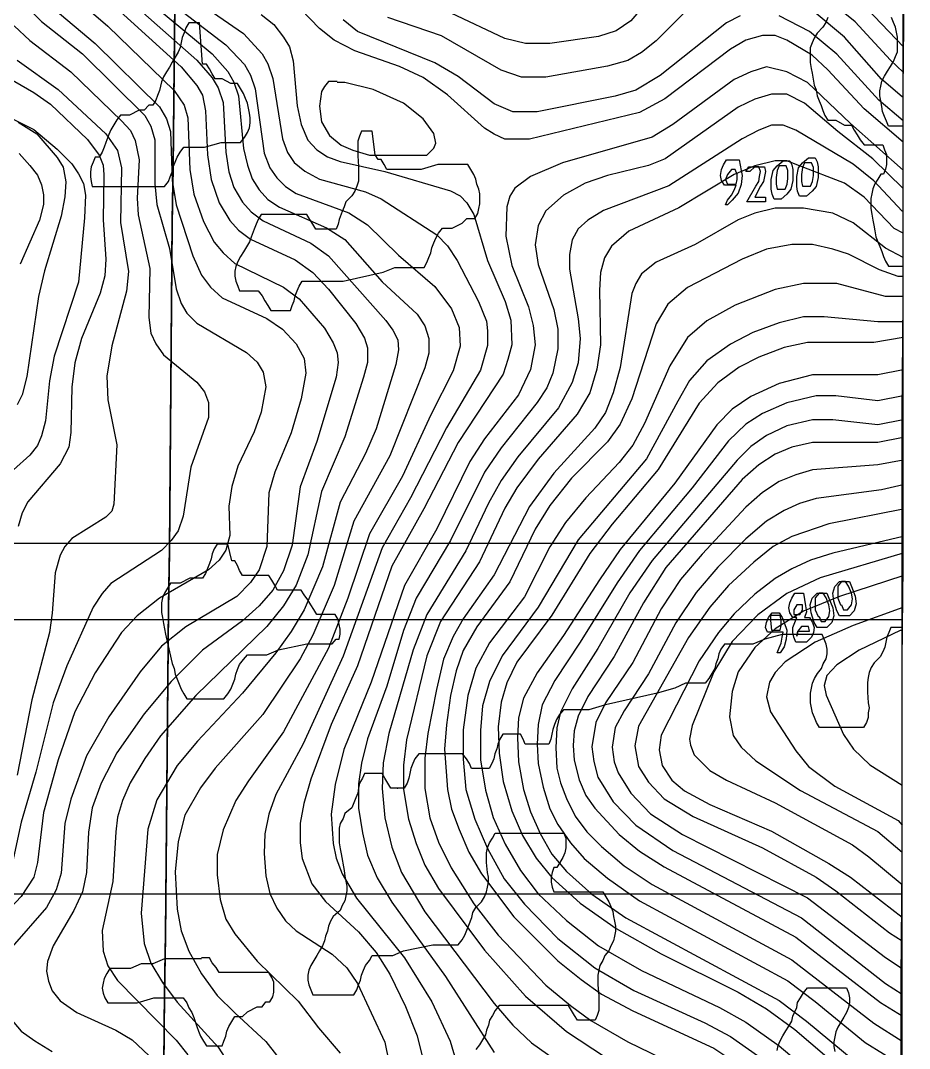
# Model space of a CAD drawing. Extents: x -0.82 to 6.83, y -0.63 to 7.9.
# Drawn here: x 2.406 to 2.886, y 4.089 to 4.644 of the extents above; entities that cross this region are included whole.
import ezdxf

# ---------------------------------------------------------------- set-up
doc = ezdxf.new("R2010")
doc.units = 0
for name, color, linetype in [('Elevations', 7, 'CONTINUOUS'), ('Grid', 7, 'CONTINUOUS'), ('split_lines', 7, 'CONTINUOUS'), ('split_lines_copy', 7, 'CONTINUOUS'), ('topo', 7, 'CONTINUOUS'), ('topo_grid', 7, 'CONTINUOUS'), ('white', 7, 'CONTINUOUS')]:
    doc.layers.add(name, color=color, linetype=linetype)

msp = doc.modelspace()

# ---------------------------------------------------------------- linework, layer by layer
at = {"layer": 'Elevations', "color": 1}
for points in [[(2.795352, 4.563027), (2.795881, 4.560381), (2.795352, 4.555618), (2.793765, 4.550856), (2.7906, 4.547152), (2.787954, 4.544506), (2.786896, 4.544506), (2.787954, 4.547152), (2.790071, 4.549798), (2.791658, 4.552443), (2.792717, 4.555089), (2.791129, 4.555089), (2.789542, 4.555089), (2.787954, 4.555089), (2.786367, 4.555089), (2.784779, 4.557735), (2.78425, 4.560381), (2.784779, 4.563556), (2.785838, 4.566202), (2.787425, 4.568848), (2.790071, 4.568848), (2.792188, 4.568848), (2.794304, 4.568848)], [(2.808006, 4.565143), (2.808535, 4.562498), (2.808006, 4.559852), (2.807477, 4.557206), (2.805889, 4.55456), (2.802725, 4.548739), (2.808525, 4.548739), (2.808525, 4.546093), (2.798507, 4.546093), (2.798507, 4.546093), (2.803251, 4.55456), (2.804839, 4.557206), (2.805368, 4.559852), (2.805897, 4.562498), (2.804839, 4.565143), (2.802722, 4.565143), (2.800076, 4.562498), (2.79796, 4.562498), (2.799547, 4.565143), (2.802709, 4.565143), (2.804826, 4.565143), (2.806942, 4.565143)], [(2.822769, 4.566202), (2.823298, 4.563556), (2.823298, 4.557735), (2.82224, 4.552973), (2.820123, 4.550327), (2.816959, 4.547681), (2.814842, 4.547681), (2.813255, 4.547681), (2.812196, 4.550327), (2.811667, 4.552973), (2.811667, 4.558264), (2.812725, 4.563027), (2.814842, 4.565673), (2.818004, 4.568318), (2.82012, 4.568318), (2.821708, 4.568318)], [(2.814861, 4.552999), (2.816978, 4.552999), (2.819094, 4.552999), (2.820153, 4.555645), (2.820682, 4.55882), (2.820682, 4.563053), (2.819624, 4.565699), (2.818036, 4.565699), (2.815919, 4.565699), (2.814861, 4.563053), (2.814332, 4.559349), (2.814332, 4.555645)], [(2.836478, 4.567763), (2.837007, 4.565117), (2.837007, 4.559296), (2.835949, 4.554534), (2.833832, 4.551888), (2.83067, 4.549242), (2.828554, 4.549242), (2.826966, 4.549242), (2.825908, 4.551888), (2.825379, 4.554534), (2.825379, 4.559825), (2.826437, 4.564588), (2.828554, 4.567234), (2.831718, 4.569879), (2.833835, 4.569879), (2.835422, 4.569879)], [(2.828569, 4.554586), (2.830686, 4.554586), (2.832802, 4.554586), (2.833861, 4.557232), (2.83439, 4.560407), (2.83439, 4.564641), (2.833331, 4.567286), (2.831744, 4.567286), (2.829627, 4.567286), (2.828569, 4.564641), (2.82804, 4.560936), (2.82804, 4.557232)], [(2.786917, 4.558291), (2.787975, 4.555645), (2.789563, 4.555645), (2.79115, 4.555645), (2.792738, 4.555645), (2.793267, 4.558291), (2.793267, 4.560936), (2.792209, 4.563582), (2.790092, 4.563582), (2.787975, 4.560936)], [(2.853877, 4.341068), (2.854935, 4.338422), (2.857052, 4.33313), (2.857581, 4.328897), (2.856523, 4.325193), (2.853877, 4.322547), (2.85176, 4.322547), (2.850173, 4.322547), (2.848585, 4.322547), (2.846998, 4.325193), (2.84541, 4.330484), (2.844881, 4.334718), (2.84594, 4.338422), (2.848585, 4.341068), (2.850702, 4.341068), (2.85229, 4.341068)], [(2.850714, 4.325775), (2.851772, 4.325775), (2.852831, 4.325775), (2.854947, 4.328421), (2.855476, 4.331596), (2.854947, 4.334771), (2.85336, 4.338475), (2.851772, 4.341121), (2.849656, 4.341121), (2.847539, 4.338475), (2.847539, 4.3353), (2.847539, 4.332125), (2.849126, 4.328421), (2.849656, 4.328421)], [(2.830151, 4.327865), (2.83068, 4.32469), (2.829622, 4.321515), (2.832268, 4.321515), (2.833855, 4.318869), (2.834914, 4.316223), (2.834384, 4.313578), (2.833326, 4.310932), (2.83068, 4.308286), (2.828564, 4.308286), (2.826447, 4.308286), (2.824859, 4.308286), (2.823801, 4.310932), (2.823272, 4.313578), (2.823272, 4.316223), (2.82433, 4.318869), (2.825389, 4.321515), (2.823272, 4.321515), (2.821684, 4.324161), (2.821155, 4.326807), (2.821684, 4.329453), (2.822743, 4.332098), (2.82433, 4.334744), (2.826447, 4.334744), (2.828034, 4.334744), (2.829093, 4.334744)], [(2.841751, 4.334718), (2.842809, 4.332072), (2.844926, 4.32678), (2.845455, 4.322547), (2.844397, 4.318843), (2.841751, 4.316197), (2.839634, 4.316197), (2.838047, 4.316197), (2.836459, 4.316197), (2.834872, 4.318843), (2.833284, 4.324134), (2.832755, 4.328368), (2.833813, 4.332072), (2.836459, 4.334718), (2.838576, 4.334718), (2.840163, 4.334718)], [(2.838587, 4.319451), (2.839645, 4.319451), (2.840704, 4.319451), (2.84282, 4.322097), (2.84335, 4.325272), (2.84282, 4.328447), (2.841233, 4.332151), (2.839645, 4.334797), (2.837529, 4.334797), (2.835412, 4.332151), (2.835412, 4.328976), (2.835412, 4.325801), (2.837, 4.322097), (2.837529, 4.322097)], [(2.823824, 4.323129), (2.825412, 4.323129), (2.826999, 4.323129), (2.828587, 4.325775), (2.828587, 4.328421), (2.826999, 4.328421), (2.825412, 4.328421), (2.823824, 4.325775)], [(2.817497, 4.321541), (2.818555, 4.318896), (2.820143, 4.314662), (2.819614, 4.3099), (2.818555, 4.305666), (2.816439, 4.302491), (2.814851, 4.302491), (2.81591, 4.305137), (2.816968, 4.307783), (2.817497, 4.310958), (2.818026, 4.313604), (2.816968, 4.313604), (2.81538, 4.313604), (2.813793, 4.313604), (2.812205, 4.313604), (2.810618, 4.313604), (2.80956, 4.313604), (2.808501, 4.31625), (2.80903, 4.318896), (2.810089, 4.321541), (2.812205, 4.324187), (2.814322, 4.324187), (2.81591, 4.324187)], [(2.811698, 4.314689), (2.812756, 4.314689), (2.814873, 4.314689), (2.81646, 4.314689), (2.81699, 4.317335), (2.81699, 4.31998), (2.81646, 4.322626), (2.814873, 4.322626), (2.812756, 4.322626), (2.811698, 4.322626), (2.811169, 4.322626), (2.811169, 4.31998)], [(2.825933, 4.31416), (2.827521, 4.31416), (2.829637, 4.31416), (2.831225, 4.31416), (2.832283, 4.31416), (2.832283, 4.31416), (2.831754, 4.316805), (2.830166, 4.316805), (2.82805, 4.316805), (2.825933, 4.31416), (2.825404, 4.311514)]]:
    msp.add_lwpolyline(points, close=True, dxfattribs=at)
at = {"layer": 'Grid', "color": 1}
for points in [[(1.664384, 3.930329), (1.665437, 4.136492), (1.666493, 4.342629), (1.667019, 4.55038), (1.667546, 4.761808), (1.873176, 4.764454), (2.078806, 4.767629), (2.284963, 4.770804), (2.490593, 4.77345), (2.488484, 4.564667), (2.487958, 4.534081), (2.486375, 4.356916), (2.485849, 4.325828), (2.484267, 4.148663), (2.48374, 4.117548), (2.482158, 3.940938), (2.277582, 3.938293), (2.073007, 3.935647), (1.868431, 3.933001)], [(2.712045, 4.772868), (2.7247, 4.772868), (2.933493, 4.772868), (3.14545, 4.772868), (3.35688, 4.772868), (3.35688, 4.532441), (3.35688, 4.323658), (3.357409, 4.114875), (3.357409, 3.906622), (3.149142, 3.906622), (2.940349, 3.906622), (2.731556, 3.906622), (2.482164, 3.906622), (2.482164, 3.938795), (2.483746, 4.115405), (2.484273, 4.14652), (2.485855, 4.323685), (2.486382, 4.3548), (2.487964, 4.531938), (2.48849, 4.562524), (2.490599, 4.771307)]]:
    msp.add_lwpolyline(points, close=True, dxfattribs=at)
for points in [[(1.667548, 4.763898), (1.873178, 4.766544), (2.078808, 4.769719), (2.284966, 4.772894), (2.490596, 4.77554), (2.488487, 4.566757), (2.487958, 4.536171), (2.486376, 4.359033), (2.485849, 4.327918), (2.484267, 4.150753), (2.483741, 4.119638), (2.482158, 3.943029), (2.482158, 3.910855), (2.482158, 3.734749), (2.482158, 3.702602), (2.482158, 3.526495), (2.481632, 3.494348), (2.481632, 3.318241), (2.481632, 3.285539), (2.481632, 3.109961), (2.481632, 3.077285)], [(2.481632, 3.077285), (2.481632, 3.109961), (2.481632, 3.285539), (2.481632, 3.318241), (2.481632, 3.494348), (2.482158, 3.526495), (2.482158, 3.702602), (2.482158, 3.734749), (2.482158, 3.910855), (2.482158, 3.943029), (2.483741, 4.119638), (2.484267, 4.150753), (2.485849, 4.327918), (2.486376, 4.359033), (2.487958, 4.536171), (2.488487, 4.566757), (2.490596, 4.77554), (2.712043, 4.77554), (2.724701, 4.77554), (2.933494, 4.77554), (3.145452, 4.77554), (3.35688, 4.77554)]]:
    msp.add_lwpolyline(points, dxfattribs=at)
at = {"layer": 'split_lines', "color": 7}
msp.add_lwpolyline([(2.881321, 3.760625), (2.88185, 3.821823), (2.88185, 3.882492), (2.88185, 3.943716), (2.88185, 4.004968), (2.88185, 4.065584), (2.88185, 4.126835), (2.882379, 4.187451), (2.882379, 4.248675), (2.882379, 4.309953), (2.882379, 4.370569), (2.882379, 4.431793), (2.882908, 4.492436), (2.882908, 4.553608), (2.882908, 4.614885), (2.882908, 4.675501)], dxfattribs=at)
at = {"layer": 'split_lines_copy', "color": 7}
msp.add_lwpolyline([(2.881321, 3.760625), (2.88185, 3.821823), (2.88185, 3.882492), (2.88185, 3.943716), (2.88185, 4.004968), (2.88185, 4.065584), (2.88185, 4.126835), (2.882379, 4.187451), (2.882379, 4.248675), (2.882379, 4.309953), (2.882379, 4.370569), (2.882379, 4.431793), (2.882908, 4.492436), (2.882908, 4.553608), (2.882908, 4.614885), (2.882908, 4.675501)], dxfattribs=at)
at = {"layer": 'topo', "color": 2}
for points in [[(2.438394, 4.668701), (2.492705, 4.619145), (2.501141, 4.609091), (2.504305, 4.603799), (2.505887, 4.595332), (2.50694, 4.57152), (2.509049, 4.558291), (2.513266, 4.545591), (2.519066, 4.536066), (2.523811, 4.530774), (2.530138, 4.526011), (2.554391, 4.514899), (2.563883, 4.50802), (2.572318, 4.499024), (2.58708, 4.480503), (2.591827, 4.472566), (2.593406, 4.467274), (2.593406, 4.459336), (2.591297, 4.451399), (2.581281, 4.419226), (2.568626, 4.389698), (2.561244, 4.355435), (2.554917, 4.33903), (2.548063, 4.327918), (2.5391, 4.316805), (2.500611, 4.279367), (2.481631, 4.257671), (2.47319, 4.2455), (2.465281, 4.232271), (2.461063, 4.222746), (2.458428, 4.21375), (2.457375, 4.205813), (2.455793, 4.178931), (2.449993, 4.152473), (2.45052, 4.14136), (2.453157, 4.133423), (2.458429, 4.125485), (2.490068, 4.093312), (2.496395, 4.085374)], [(2.429962, 4.661266), (2.45316, 4.641158), (2.489017, 4.606339), (2.49429, 4.598401), (2.496398, 4.591522), (2.497451, 4.563582), (2.49956, 4.550353), (2.504833, 4.535536), (2.510633, 4.524424), (2.515378, 4.518603), (2.521705, 4.512782), (2.548067, 4.500082), (2.556503, 4.493732), (2.570211, 4.477857), (2.574957, 4.46992), (2.577066, 4.464628), (2.577592, 4.459336), (2.576539, 4.451399), (2.565994, 4.416606), (2.557031, 4.392265), (2.552813, 4.36062), (2.548068, 4.346862), (2.542268, 4.336279), (2.534887, 4.327812), (2.525923, 4.319875), (2.504306, 4.304), (2.487435, 4.287066), (2.472672, 4.269604), (2.457904, 4.248437), (2.449469, 4.232033), (2.444723, 4.218804), (2.442615, 4.205575), (2.441562, 4.183879), (2.439453, 4.173295), (2.434708, 4.163241), (2.423636, 4.144191), (2.420472, 4.135725), (2.419945, 4.130433), (2.420998, 4.125141), (2.423107, 4.11985), (2.427325, 4.114558), (2.436289, 4.108208), (2.457378, 4.098683), (2.466346, 4.093391), (2.475309, 4.084925)], [(2.453684, 4.664838), (2.50114, 4.622637), (2.509576, 4.613112), (2.51274, 4.607821), (2.515375, 4.599883), (2.516958, 4.573001), (2.51854, 4.562418), (2.521175, 4.553951), (2.52592, 4.546014), (2.530666, 4.540722), (2.536993, 4.53596), (2.562828, 4.523789), (2.572318, 4.51691), (2.603426, 4.482117), (2.607116, 4.476825), (2.609754, 4.471534), (2.61028, 4.466242), (2.608698, 4.458305), (2.598153, 4.423512), (2.592353, 4.410283), (2.578645, 4.383824), (2.569154, 4.349032), (2.559137, 4.325748), (2.552283, 4.314107), (2.543847, 4.302465), (2.52592, 4.280769), (2.501667, 4.25484), (2.490595, 4.241611), (2.479523, 4.22309), (2.474778, 4.207215), (2.471087, 4.161892), (2.47267, 4.145488), (2.47636, 4.134904), (2.482686, 4.124321), (2.490596, 4.113738), (2.51274, 4.089396), (2.519594, 4.078813)], [(2.780587, 4.664256), (2.74948, 4.633141), (2.741571, 4.626791), (2.73419, 4.622558), (2.723117, 4.619383), (2.6899, 4.613562), (2.676718, 4.613562), (2.665646, 4.617266), (2.63348, 4.635787), (2.604481, 4.645841)], [(2.471585, 4.6578), (2.509547, 4.626183), (2.517983, 4.616658), (2.521146, 4.610837), (2.523781, 4.603429), (2.526416, 4.574959), (2.528525, 4.565964), (2.531163, 4.558555), (2.534853, 4.552734), (2.539599, 4.547443), (2.545925, 4.543209), (2.571233, 4.532097), (2.581251, 4.525747), (2.601286, 4.502993), (2.620271, 4.48553), (2.624489, 4.47918), (2.626598, 4.472301), (2.626598, 4.464364), (2.624489, 4.456426), (2.605504, 4.40896), (2.585996, 4.373638), (2.575451, 4.338845), (2.563852, 4.311964), (2.556998, 4.299264), (2.536962, 4.269207), (2.511127, 4.240209), (2.503219, 4.229625), (2.494783, 4.214809), (2.491092, 4.200521), (2.48951, 4.184117), (2.490566, 4.164009), (2.492674, 4.152367), (2.496892, 4.141254), (2.503746, 4.129084), (2.512182, 4.117442), (2.521672, 4.107917), (2.538544, 4.092571), (2.544344, 4.085163)], [(2.485328, 4.655366), (2.516962, 4.631025), (2.52698, 4.620441), (2.530144, 4.61462), (2.532779, 4.607212), (2.537524, 4.572419), (2.540687, 4.564482), (2.544378, 4.55919), (2.549123, 4.554428), (2.554923, 4.550724), (2.583394, 4.54014), (2.593412, 4.53379), (2.610284, 4.517386), (2.629792, 4.500453), (2.638755, 4.488282), (2.642973, 4.478228), (2.6435, 4.468174), (2.639809, 4.454944), (2.627683, 4.431132), (2.612393, 4.3979), (2.594466, 4.366785), (2.582867, 4.331993), (2.572322, 4.305111), (2.548069, 4.259761), (2.529088, 4.233303), (2.522234, 4.22272), (2.51538, 4.206845), (2.512216, 4.193615), (2.512216, 4.182503), (2.513798, 4.169274), (2.516961, 4.15869), (2.521706, 4.150753), (2.533833, 4.135936), (2.555977, 4.11424), (2.56705, 4.099953), (2.578649, 4.086195)], [(2.495865, 4.65833), (2.526445, 4.637163), (2.536462, 4.62605), (2.539626, 4.620759), (2.542262, 4.612821), (2.547533, 4.580145), (2.550171, 4.572737), (2.553861, 4.567445), (2.559661, 4.562683), (2.56757, 4.558449), (2.59235, 4.55157), (2.600786, 4.547866), (2.630839, 4.528287), (2.636639, 4.522466), (2.641911, 4.514529), (2.653511, 4.492304), (2.657729, 4.48172), (2.658258, 4.476429), (2.658258, 4.468491), (2.654567, 4.455262), (2.636114, 4.424147), (2.616606, 4.386179), (2.601315, 4.359298), (2.580226, 4.300772), (2.558609, 4.253332), (2.543846, 4.225921), (2.540155, 4.215338), (2.538046, 4.204754), (2.53752, 4.194171), (2.538573, 4.182), (2.540682, 4.172475), (2.544373, 4.164538), (2.549118, 4.157659), (2.554917, 4.152367), (2.574425, 4.139667), (2.582334, 4.132259), (2.588134, 4.123792), (2.602896, 4.092174), (2.605005, 4.081591)], [(2.882858, 4.578399), (2.861776, 4.596391), (2.842263, 4.617557), (2.833828, 4.625495), (2.82012, 4.633432), (2.813793, 4.636078), (2.806938, 4.636078), (2.797974, 4.633432), (2.789539, 4.62867), (2.754214, 4.601788), (2.740506, 4.59438), (2.680928, 4.580092), (2.667746, 4.580092), (2.661947, 4.582738), (2.656671, 4.585913), (2.636636, 4.603905), (2.623455, 4.61343), (2.610801, 4.619251), (2.586547, 4.627717), (2.575475, 4.633538), (2.567567, 4.639888), (2.552277, 4.655763)], [(2.745239, 4.655049), (2.735749, 4.643936), (2.72784, 4.638645), (2.71835, 4.63547), (2.691986, 4.631765), (2.678805, 4.631765), (2.667732, 4.634411), (2.638733, 4.64817)], [(2.882981, 4.616155), (2.876028, 4.62277), (2.857047, 4.643407), (2.840174, 4.657165)], [(2.408872, 4.652006), (2.417308, 4.643539), (2.439452, 4.626077), (2.473196, 4.592872), (2.476359, 4.587051), (2.478468, 4.579643), (2.478468, 4.55583), (2.479523, 4.544718), (2.486377, 4.520905), (2.490068, 4.499209), (2.492704, 4.491272), (2.495867, 4.48598), (2.50114, 4.480688), (2.528034, 4.464813), (2.533833, 4.459522), (2.536997, 4.45423), (2.538576, 4.446293), (2.535941, 4.432534), (2.53225, 4.421951), (2.523287, 4.40343), (2.520124, 4.392318), (2.518542, 4.381734), (2.519069, 4.365859), (2.51696, 4.357922), (2.51327, 4.35263), (2.507466, 4.347338), (2.481103, 4.331993), (2.468977, 4.322468), (2.460541, 4.313472), (2.446305, 4.291776), (2.435233, 4.270609), (2.42627, 4.24468), (2.418361, 4.216184), (2.415198, 4.189303), (2.413089, 4.181365), (2.406234, 4.170782), (2.383563, 4.146969)], [(2.423635, 4.650763), (2.446311, 4.631713), (2.481109, 4.597423), (2.4848, 4.591073), (2.486908, 4.584193), (2.487961, 4.557735), (2.49007, 4.544506), (2.499033, 4.517069), (2.503779, 4.506485), (2.508524, 4.500135), (2.514851, 4.494314), (2.539104, 4.483202), (2.54754, 4.477381), (2.554922, 4.469444), (2.559139, 4.461506), (2.560195, 4.453569), (2.55756, 4.43981), (2.552286, 4.421289), (2.543323, 4.400123), (2.54016, 4.38901), (2.539107, 4.360012), (2.534889, 4.347312), (2.530143, 4.340433), (2.522762, 4.333024), (2.495345, 4.31662), (2.482164, 4.306037), (2.470565, 4.292279), (2.453693, 4.267937), (2.441562, 4.24677), (2.433126, 4.223487), (2.429963, 4.210258), (2.427854, 4.183376), (2.425219, 4.17438), (2.419946, 4.164855), (2.401493, 4.143689)], [(2.883107, 4.629993), (2.863369, 4.65063)], [(2.535941, 4.647296), (2.542795, 4.642005), (2.548068, 4.635126), (2.551231, 4.629834), (2.55334, 4.622426), (2.555448, 4.598084), (2.557557, 4.58803), (2.561248, 4.579563), (2.565993, 4.574271), (2.571793, 4.570567), (2.578647, 4.567921), (2.6029, 4.56263), (2.638226, 4.552046), (2.643498, 4.549401), (2.647189, 4.545696), (2.65088, 4.539346), (2.658262, 4.514476), (2.667758, 4.492251), (2.670922, 4.482196), (2.671452, 4.468967), (2.669335, 4.46103), (2.666689, 4.453092), (2.642431, 4.416183), (2.623978, 4.380332), (2.606579, 4.349243), (2.588125, 4.295454), (2.573889, 4.263809), (2.562817, 4.234282), (2.559127, 4.221053), (2.557018, 4.210469), (2.557018, 4.199886), (2.558071, 4.191419), (2.563344, 4.177661), (2.570725, 4.168136), (2.588651, 4.151732), (2.598142, 4.140619), (2.605523, 4.128978), (2.613959, 4.111515), (2.620286, 4.09564), (2.622921, 4.084528)], [(2.794822, 4.646582), (2.78744, 4.642878), (2.751588, 4.614409), (2.738406, 4.606471), (2.727333, 4.603296), (2.685154, 4.59483), (2.671972, 4.59483), (2.66195, 4.599063), (2.642441, 4.61388), (2.629787, 4.621288), (2.588135, 4.638221), (2.580226, 4.644571)], [(2.882875, 4.589961), (2.869696, 4.601074), (2.847019, 4.625945), (2.832255, 4.638115), (2.815912, 4.646582)], [(2.88288, 4.602873), (2.882351, 4.602873), (2.871278, 4.612398), (2.851239, 4.635152), (2.835948, 4.647852)], [(2.402546, 4.64129), (2.410981, 4.633353), (2.433127, 4.61642), (2.460542, 4.589961), (2.465289, 4.58467), (2.467924, 4.579378), (2.470033, 4.568795), (2.468977, 4.548157), (2.469503, 4.539161), (2.47583, 4.510163), (2.475304, 4.483705), (2.47636, 4.475238), (2.478995, 4.469417), (2.483213, 4.463596), (2.501139, 4.44878), (2.505357, 4.443488), (2.507466, 4.437667), (2.507466, 4.42973), (2.497975, 4.402848), (2.493757, 4.37639), (2.491122, 4.368452), (2.487431, 4.36316), (2.482158, 4.357869), (2.454742, 4.339877), (2.449997, 4.334585), (2.445251, 4.327177), (2.431016, 4.295533), (2.423634, 4.275425), (2.414144, 4.237986), (2.406235, 4.211104), (2.400435, 4.184223)], [(2.404129, 4.622664), (2.426273, 4.606789), (2.452108, 4.582976), (2.458435, 4.57398), (2.460544, 4.564455), (2.460017, 4.534928), (2.464235, 4.50847), (2.46318, 4.497886), (2.455271, 4.468359), (2.452634, 4.451955), (2.45316, 4.439255), (2.457906, 4.414913), (2.456324, 4.38274), (2.455271, 4.379035), (2.452107, 4.37586), (2.433653, 4.364219), (2.429963, 4.359985), (2.427325, 4.355223), (2.42469, 4.345698), (2.423107, 4.324002), (2.421525, 4.313419), (2.412034, 4.277039), (2.404126, 4.236425)], [(2.394636, 4.615811), (2.413089, 4.605228), (2.422053, 4.598878), (2.442088, 4.579828), (2.448415, 4.571361), (2.450524, 4.566069), (2.45105, 4.560778), (2.450524, 4.536436), (2.452106, 4.515269), (2.451577, 4.506274), (2.448942, 4.496749), (2.438924, 4.472407), (2.435233, 4.459178), (2.433651, 4.445949), (2.433125, 4.421607), (2.432072, 4.413669), (2.427326, 4.404674), (2.409927, 4.384036), (2.406764, 4.378215), (2.404655, 4.370807)], [(2.882873, 4.563291), (2.854399, 4.588427), (2.831195, 4.610652), (2.820122, 4.616473), (2.809049, 4.619118), (2.800614, 4.616473), (2.79165, 4.612239), (2.758434, 4.587898), (2.747361, 4.581018), (2.698855, 4.56726), (2.681456, 4.559852), (2.673021, 4.553502), (2.670375, 4.549268), (2.668787, 4.543448), (2.668258, 4.527573), (2.671425, 4.511698), (2.680389, 4.489473), (2.683035, 4.479418), (2.684093, 4.468835), (2.681448, 4.455606), (2.675121, 4.441848), (2.656664, 4.418035), (2.648756, 4.405864), (2.630829, 4.369484), (2.61343, 4.338925), (2.595503, 4.286722), (2.580741, 4.250342), (2.575996, 4.231292), (2.573887, 4.215417), (2.57494, 4.199542), (2.576522, 4.191605), (2.579686, 4.183138), (2.587594, 4.169909), (2.613429, 4.137735), (2.628192, 4.113923), (2.63821, 4.092756), (2.641373, 4.081644)], [(2.577067, 4.611128), (2.572322, 4.611128), (2.570213, 4.608482), (2.568631, 4.605836), (2.567575, 4.597899), (2.568631, 4.589432), (2.572849, 4.582024), (2.579176, 4.576732), (2.585503, 4.574086), (2.594466, 4.57144), (2.618192, 4.57144), (2.625573, 4.57144), (2.629264, 4.575145), (2.63032, 4.57779), (2.629264, 4.583082), (2.623464, 4.59102), (2.61292, 4.599486), (2.596575, 4.606895), (2.581285, 4.610599), (2.577067, 4.610599), (2.577067, 4.610599), (2.577067, 4.610599)], [(2.882873, 4.553449), (2.866537, 4.569324), (2.847551, 4.58414), (2.829625, 4.599486), (2.820135, 4.604249), (2.8117, 4.604249), (2.802736, 4.601603), (2.793772, 4.59737), (2.754229, 4.56943), (2.745265, 4.565725), (2.723119, 4.560434), (2.710993, 4.5562), (2.699394, 4.54985), (2.689903, 4.541384), (2.685686, 4.533446), (2.684098, 4.522863), (2.685686, 4.51228), (2.694121, 4.487938), (2.696237, 4.477355), (2.696237, 4.466771), (2.693591, 4.453542), (2.690427, 4.445605), (2.685154, 4.437667), (2.665646, 4.413325), (2.656677, 4.400096), (2.638224, 4.363187), (2.61977, 4.332098), (2.612916, 4.314636), (2.603953, 4.284579), (2.593408, 4.25611), (2.590244, 4.242881), (2.588662, 4.231768), (2.588662, 4.218539), (2.59077, 4.20531), (2.593406, 4.193139), (2.598678, 4.180968), (2.606587, 4.167739), (2.635585, 4.127681), (2.661948, 4.086539)], [(2.390946, 4.596311), (2.413091, 4.585199), (2.425744, 4.574615), (2.433653, 4.566678), (2.437344, 4.561386), (2.43998, 4.556095), (2.441035, 4.549745), (2.440506, 4.537574), (2.437343, 4.502781), (2.424162, 4.462697), (2.421527, 4.449468), (2.419418, 4.427772), (2.41731, 4.419834), (2.415201, 4.414543), (2.410983, 4.409251), (2.393056, 4.393376)], [(2.404655, 4.589168), (2.414673, 4.582818), (2.425745, 4.570118), (2.428909, 4.564826), (2.430491, 4.556888), (2.429965, 4.548951), (2.427856, 4.538368), (2.418893, 4.508866), (2.41573, 4.495108), (2.409403, 4.451875), (2.406765, 4.441821), (2.40413, 4.436529)], [(2.882884, 4.54104), (2.882355, 4.54104), (2.867065, 4.557444), (2.855989, 4.56644), (2.824881, 4.584961), (2.818026, 4.587606), (2.8117, 4.587606), (2.804847, 4.584961), (2.795883, 4.580198), (2.756339, 4.554798), (2.721014, 4.541569), (2.712577, 4.536277), (2.707306, 4.531515), (2.704142, 4.525694), (2.702554, 4.517756), (2.702554, 4.509819), (2.707298, 4.482937), (2.708356, 4.472354), (2.707298, 4.459125), (2.704134, 4.448541), (2.696752, 4.434783), (2.674606, 4.408325), (2.66564, 4.395625), (2.658787, 4.383454), (2.646661, 4.357525), (2.625571, 4.323261), (2.61819, 4.304211), (2.605009, 4.258888), (2.601845, 4.243013), (2.601318, 4.229255), (2.6029, 4.21338), (2.606591, 4.197505), (2.611863, 4.183746), (2.624517, 4.16258), (2.661951, 4.113023), (2.671969, 4.101382), (2.681991, 4.091857), (2.725225, 4.061271)], [(2.405181, 4.572208), (2.410979, 4.565858), (2.415197, 4.560566), (2.417306, 4.555274), (2.418359, 4.549983), (2.418359, 4.544691), (2.41625, 4.536224), (2.405705, 4.512412)], [(2.882877, 4.529186), (2.878133, 4.531832), (2.861787, 4.548766), (2.851238, 4.556174), (2.826984, 4.565699), (2.820131, 4.568345), (2.813805, 4.568345), (2.802732, 4.565699), (2.791659, 4.560936), (2.761606, 4.542945), (2.734716, 4.530245), (2.725226, 4.522307), (2.721535, 4.515957), (2.719418, 4.50802), (2.718889, 4.498495), (2.719418, 4.468967), (2.717301, 4.455738), (2.71361, 4.443038), (2.706758, 4.431396), (2.685668, 4.407055), (2.674068, 4.391709), (2.667737, 4.380596), (2.654029, 4.351598), (2.632939, 4.319451), (2.625557, 4.30093), (2.614485, 4.255581), (2.612903, 4.241823), (2.612903, 4.228593), (2.615538, 4.212718), (2.619756, 4.199489), (2.624501, 4.187848), (2.631882, 4.175148), (2.656663, 4.141916), (2.678811, 4.117045), (2.700954, 4.097995), (2.736279, 4.074712)], [(2.882861, 4.516037), (2.873378, 4.521064), (2.855974, 4.534822), (2.844901, 4.540114), (2.829085, 4.54276), (2.813794, 4.54276), (2.802721, 4.540114), (2.793757, 4.53641), (2.770559, 4.52318), (2.749469, 4.513655), (2.74156, 4.507305), (2.738396, 4.502014), (2.736279, 4.496722), (2.729953, 4.456664), (2.726262, 4.442906), (2.722045, 4.432323), (2.716245, 4.423856), (2.694102, 4.399514), (2.680921, 4.381523), (2.661934, 4.344613), (2.645062, 4.320801), (2.639789, 4.311276), (2.634517, 4.299105), (2.630826, 4.282701), (2.626081, 4.258888), (2.624499, 4.245659), (2.624499, 4.229255), (2.627134, 4.21338), (2.63188, 4.200151), (2.638734, 4.186392), (2.650861, 4.166813), (2.664042, 4.14988), (2.689882, 4.122998), (2.703063, 4.111886), (2.714136, 4.103948), (2.734173, 4.092306), (2.77688, 4.071669)], [(2.882857, 4.505744), (2.880238, 4.505744), (2.870221, 4.509449), (2.853348, 4.517915), (2.844914, 4.520561), (2.833841, 4.523207), (2.822765, 4.523207), (2.809057, 4.520561), (2.795876, 4.515269), (2.76635, 4.499924), (2.755803, 4.490928), (2.749477, 4.480344), (2.736296, 4.439731), (2.72997, 4.425973), (2.723117, 4.416448), (2.703609, 4.396868), (2.69201, 4.382052), (2.684101, 4.369352), (2.670393, 4.340883), (2.652465, 4.316541), (2.645084, 4.303841), (2.641389, 4.292728), (2.638225, 4.279499), (2.636117, 4.263624), (2.635063, 4.250395), (2.636646, 4.228699), (2.638754, 4.218116), (2.642973, 4.207003), (2.648248, 4.194833), (2.655104, 4.183191), (2.672503, 4.159908), (2.696228, 4.136095), (2.708883, 4.126041), (2.719956, 4.118103), (2.736828, 4.109108), (2.780589, 4.088999), (2.799571, 4.076299)], [(2.882852, 4.495082), (2.873372, 4.495082), (2.847009, 4.501961), (2.829084, 4.501961), (2.813788, 4.498786), (2.792172, 4.490319), (2.776881, 4.481853), (2.766338, 4.472857), (2.756847, 4.457511), (2.743139, 4.426422), (2.736813, 4.414781), (2.729431, 4.405256), (2.711506, 4.386206), (2.700433, 4.372976), (2.691998, 4.359747), (2.67829, 4.332839), (2.659309, 4.307968), (2.651927, 4.29421), (2.647709, 4.279393), (2.645074, 4.260873), (2.645074, 4.244998), (2.646656, 4.228593), (2.6514, 4.212718), (2.658253, 4.196843), (2.667217, 4.180439), (2.67829, 4.166681), (2.696218, 4.14816), (2.716252, 4.132285), (2.737342, 4.120114), (2.775831, 4.102652), (2.789539, 4.095243), (2.809047, 4.081485)], [(2.882875, 4.481376), (2.869167, 4.481376), (2.840169, 4.484022), (2.829096, 4.484022), (2.81591, 4.480847), (2.801675, 4.475555), (2.789549, 4.469205), (2.776894, 4.46021), (2.767404, 4.449626), (2.761077, 4.438514), (2.744205, 4.407399), (2.707298, 4.363637), (2.685681, 4.327256), (2.666174, 4.300798), (2.659318, 4.28704), (2.655627, 4.273811), (2.654569, 4.260581), (2.654569, 4.244706), (2.657215, 4.228302), (2.661432, 4.213486), (2.667759, 4.199198), (2.676193, 4.184911), (2.685684, 4.172211), (2.700974, 4.157923), (2.718373, 4.144165), (2.741572, 4.130936), (2.783751, 4.110827), (2.797988, 4.10289), (2.815914, 4.09019), (2.84228, 4.067965)], [(2.882875, 4.472804), (2.867061, 4.470158), (2.841754, 4.470158), (2.83121, 4.470158), (2.818552, 4.467512), (2.804844, 4.46222), (2.794298, 4.456929), (2.782699, 4.448462), (2.772681, 4.43735), (2.750538, 4.401499), (2.725758, 4.371971), (2.713632, 4.356096), (2.693068, 4.322891), (2.674087, 4.297491), (2.668817, 4.286378), (2.665652, 4.275795), (2.664065, 4.262566), (2.664594, 4.248278), (2.666711, 4.232933), (2.671455, 4.217058), (2.677254, 4.203828), (2.684636, 4.191658), (2.693071, 4.181074), (2.708361, 4.167316), (2.727869, 4.153558), (2.752123, 4.139799), (2.793775, 4.119162), (2.809066, 4.110166), (2.824361, 4.099053), (2.849142, 4.077887)], [(2.882874, 4.455368), (2.869169, 4.452722), (2.844915, 4.452722), (2.833842, 4.452722), (2.815916, 4.447959), (2.800626, 4.44108), (2.790604, 4.434201), (2.782169, 4.425734), (2.759496, 4.394117), (2.729972, 4.358266), (2.718899, 4.341861), (2.699391, 4.311805), (2.685154, 4.291696), (2.677772, 4.277938), (2.675126, 4.267355), (2.674597, 4.256771), (2.675126, 4.243542), (2.677772, 4.228726), (2.681463, 4.216555), (2.686736, 4.204913), (2.693062, 4.193801), (2.700971, 4.184276), (2.714679, 4.172105), (2.733131, 4.159405), (2.815913, 4.114584), (2.830677, 4.103472), (2.85704, 4.081776)], [(2.882879, 4.441345), (2.869165, 4.438699), (2.846493, 4.441345), (2.83595, 4.441345), (2.82013, 4.437641), (2.806946, 4.43182), (2.797982, 4.425999), (2.788491, 4.417003), (2.768984, 4.391603), (2.740513, 4.357869), (2.728384, 4.340406), (2.70835, 4.308259), (2.694642, 4.287622), (2.687786, 4.274393), (2.68567, 4.263809), (2.685141, 4.253226), (2.68567, 4.242643), (2.688316, 4.229943), (2.692007, 4.218301), (2.696224, 4.209834), (2.703079, 4.19978), (2.710461, 4.191314), (2.723116, 4.18073), (2.740515, 4.168559), (2.820661, 4.125326), (2.835422, 4.114214), (2.862313, 4.091989), (2.882246, 4.079818)], [(2.882881, 4.428327), (2.869173, 4.425681), (2.844919, 4.428327), (2.833846, 4.428327), (2.820138, 4.425152), (2.809065, 4.419861), (2.80063, 4.41404), (2.793248, 4.406631), (2.747373, 4.352339), (2.735247, 4.334876), (2.717848, 4.30482), (2.70414, 4.283124), (2.697814, 4.270424), (2.695698, 4.261957), (2.695168, 4.251374), (2.695698, 4.240261), (2.697814, 4.232324), (2.700979, 4.223857), (2.705723, 4.214332), (2.712049, 4.205866), (2.719957, 4.197928), (2.732083, 4.187345), (2.747373, 4.177291), (2.822774, 4.136704), (2.867062, 4.102414), (2.882339, 4.092624)], [(2.882879, 4.418829), (2.869168, 4.416183), (2.833842, 4.416183), (2.822769, 4.413537), (2.813805, 4.409833), (2.804841, 4.404012), (2.795877, 4.396075), (2.754747, 4.348635), (2.742621, 4.329585), (2.726805, 4.300586), (2.712567, 4.278891), (2.707294, 4.268307), (2.705178, 4.26037), (2.704648, 4.252432), (2.705178, 4.244495), (2.707823, 4.233911), (2.711514, 4.225445), (2.716258, 4.218566), (2.72944, 4.204278), (2.740513, 4.195282), (2.753694, 4.186816), (2.824876, 4.148848), (2.870746, 4.113526), (2.88234, 4.106382)], [(2.882878, 4.406658), (2.869167, 4.404012), (2.833842, 4.401366), (2.824878, 4.39872), (2.815914, 4.395016), (2.80695, 4.389195), (2.797986, 4.381258), (2.774255, 4.355858), (2.762656, 4.3421), (2.75211, 4.326225), (2.73682, 4.297226), (2.722056, 4.27553), (2.716783, 4.264947), (2.714666, 4.251718), (2.715724, 4.24378), (2.717841, 4.235314), (2.726276, 4.222085), (2.738402, 4.209385), (2.758436, 4.195626), (2.828037, 4.159246), (2.87338, 4.123924), (2.882334, 4.118103)], [(2.882869, 4.393244), (2.871275, 4.390598), (2.83595, 4.385835), (2.826986, 4.383189), (2.818551, 4.379485), (2.80906, 4.373664), (2.797988, 4.364139), (2.782697, 4.348794), (2.771098, 4.335035), (2.760025, 4.318631), (2.745264, 4.291194), (2.732082, 4.271085), (2.727338, 4.26209), (2.725751, 4.251506), (2.726809, 4.243569), (2.728926, 4.237748), (2.735779, 4.226635), (2.746325, 4.215523), (2.763724, 4.20441), (2.831211, 4.170147), (2.873391, 4.137974), (2.882352, 4.131888)], [(2.88287, 4.380147), (2.842799, 4.372209), (2.822764, 4.36533), (2.812747, 4.360038), (2.802201, 4.351572), (2.788493, 4.338872), (2.778476, 4.32723), (2.766877, 4.310826), (2.739988, 4.26283), (2.737871, 4.252247), (2.739988, 4.241135), (2.745261, 4.232668), (2.753696, 4.223672), (2.769513, 4.214147), (2.806948, 4.197214), (2.835946, 4.181339), (2.846495, 4.17393), (2.875494, 4.151176), (2.882344, 4.146943)], [(2.882869, 4.365356), (2.844913, 4.356361), (2.832784, 4.352656), (2.822762, 4.347894), (2.813798, 4.342602), (2.802725, 4.334136), (2.791652, 4.323552), (2.783217, 4.313498), (2.772671, 4.298152), (2.752107, 4.258094), (2.751049, 4.250157), (2.752637, 4.24169), (2.75791, 4.233753), (2.764762, 4.227932), (2.778471, 4.220524), (2.811687, 4.206236), (2.842799, 4.188774), (2.854398, 4.181365), (2.882338, 4.159669)], [(2.882869, 4.356308), (2.838057, 4.343079), (2.820127, 4.334612), (2.80431, 4.32297), (2.790602, 4.308683), (2.780585, 4.292279), (2.768985, 4.26328), (2.767398, 4.255872), (2.767927, 4.252697), (2.770044, 4.247405), (2.778478, 4.238939), (2.787443, 4.233647), (2.813806, 4.221476), (2.855462, 4.198722), (2.864426, 4.192372), (2.882341, 4.177291)], [(2.88281, 4.344084), (2.848607, 4.332971), (2.829094, 4.325034), (2.813804, 4.315509), (2.802731, 4.305455), (2.793767, 4.292226), (2.790602, 4.281642), (2.789015, 4.267884), (2.791132, 4.25783), (2.795349, 4.25148), (2.803258, 4.244071), (2.827512, 4.228196), (2.869168, 4.205971), (2.882347, 4.194859)], [(2.882682, 4.327071), (2.855987, 4.317282), (2.835424, 4.308286), (2.819075, 4.297703), (2.813802, 4.291882), (2.810638, 4.28659), (2.80905, 4.278653), (2.811167, 4.270715), (2.82488, 4.249548), (2.831733, 4.241082), (2.84597, 4.230498), (2.880241, 4.211978), (2.882331, 4.209332)], [(2.882522, 4.314556), (2.881305, 4.314556), (2.859162, 4.303973), (2.847036, 4.296036), (2.841763, 4.290215), (2.840176, 4.284923), (2.841234, 4.279631), (2.850725, 4.258465), (2.855998, 4.250527), (2.864962, 4.242061), (2.882353, 4.230948)], [(2.399384, 4.106118), (2.406238, 4.09818), (2.413619, 4.092889), (2.42311, 4.087068)]]:
    msp.add_lwpolyline(points, dxfattribs=at)
for points in [[(2.882873, 4.563291)], [(2.882873, 4.553449)], [(2.882884, 4.54104)], [(2.882877, 4.529186)], [(2.882861, 4.516037)], [(2.882857, 4.505744)], [(2.882852, 4.495082)], [(2.882875, 4.481376)], [(2.882875, 4.472804)], [(2.882874, 4.455368)], [(2.882879, 4.441345)], [(2.882881, 4.428327)], [(2.882879, 4.418829)], [(2.882878, 4.406658)], [(2.882869, 4.393244)], [(2.88287, 4.380147)], [(2.882869, 4.365356)], [(2.882869, 4.356308)], [(2.88281, 4.344084)], [(2.882331, 4.209332)], [(2.882347, 4.194859)], [(2.882341, 4.177291)], [(2.882338, 4.159669)], [(2.882344, 4.146943)], [(2.882352, 4.131888)], [(2.882334, 4.118103)], [(2.88234, 4.106382)], [(2.882339, 4.092624)]]:
    msp.add_lwpolyline(points, close=True, dxfattribs=at)
at = {"layer": 'topo_grid', "color": 7}
for points in [[(2.881846, 3.783749), (2.881846, 3.834893), (2.881846, 3.886566), (2.881846, 3.93824), (2.881846, 3.989384), (2.881846, 4.041057), (2.882375, 4.092201), (2.882375, 4.143874), (2.882375, 4.195547), (2.882375, 4.246691), (2.882375, 4.298364), (2.882904, 4.349481), (2.882904, 4.401155), (2.882904, 4.452828), (2.882904, 4.503972), (2.882904, 4.555645), (2.882904, 4.606789), (2.883434, 4.658462)], [(2.377238, 4.172343), (2.414146, 4.172343), (2.45158, 4.172343), (2.489014, 4.172343), (2.525921, 4.172343), (2.563356, 4.172343), (2.600267, 4.172343), (2.637702, 4.172343), (2.674609, 4.172343), (2.712043, 4.172343), (2.749478, 4.172343), (2.786389, 4.172343), (2.823824, 4.172343), (2.860731, 4.172343), (2.882567, 4.172343)]]:
    msp.add_lwpolyline(points, dxfattribs=at)
at = {"layer": 'white', "color": 7}
for points in [[(2.502723, 4.642825), (2.500614, 4.642825), (2.498505, 4.642825), (2.496923, 4.642825), (2.495341, 4.640179), (2.494288, 4.637533), (2.493232, 4.634888), (2.492706, 4.632242), (2.492179, 4.629596), (2.491124, 4.62695), (2.489541, 4.624304), (2.487959, 4.621658), (2.486377, 4.619013), (2.484797, 4.616367), (2.483215, 4.613721), (2.482159, 4.611075), (2.481106, 4.606313), (2.480051, 4.603667), (2.478998, 4.601021), (2.477415, 4.598375), (2.475307, 4.598375), (2.472671, 4.595729), (2.470036, 4.595729), (2.464763, 4.593083), (2.462128, 4.593083), (2.460019, 4.593083), (2.457911, 4.590438), (2.456328, 4.587792), (2.454746, 4.585146), (2.453691, 4.5825), (2.452108, 4.578267), (2.451055, 4.575621), (2.45, 4.572975), (2.448417, 4.570329), (2.446309, 4.570329), (2.445253, 4.567683), (2.4442, 4.565038), (2.443673, 4.562392), (2.443673, 4.559746), (2.4442, 4.5571), (2.444726, 4.554454), (2.446309, 4.554454), (2.448417, 4.554454), (2.450526, 4.554454), (2.453161, 4.554454), (2.455797, 4.554454), (2.458961, 4.554454), (2.462124, 4.554454), (2.464759, 4.554454), (2.467923, 4.554454), (2.471086, 4.554454), (2.473721, 4.554454), (2.476885, 4.554454), (2.47952, 4.554454), (2.481629, 4.554454), (2.483738, 4.554454), (2.485846, 4.5571), (2.486899, 4.559746), (2.487955, 4.562392), (2.488482, 4.565038), (2.489537, 4.567683), (2.49059, 4.570329), (2.492173, 4.572975), (2.494281, 4.575621), (2.496917, 4.575621), (2.499552, 4.575621), (2.502187, 4.575621), (2.505351, 4.575621), (2.514314, 4.578267), (2.516949, 4.578267), (2.520113, 4.578267), (2.522748, 4.578267), (2.524857, 4.578267), (2.526966, 4.580913), (2.528548, 4.583558), (2.529601, 4.586204), (2.530128, 4.58885), (2.530128, 4.591496), (2.529601, 4.594142), (2.529075, 4.596788), (2.528548, 4.599433), (2.527492, 4.602079), (2.526439, 4.604725), (2.524857, 4.607371), (2.523275, 4.610017), (2.521693, 4.610017), (2.519584, 4.610017), (2.514839, 4.612663), (2.51273, 4.612663), (2.511148, 4.612663), (2.509566, 4.615308), (2.507984, 4.617954), (2.506404, 4.6206), (2.504295, 4.6206), (2.502724, 4.642825)], [(2.596045, 4.584299), (2.593936, 4.584299), (2.591827, 4.584299), (2.590245, 4.584299), (2.589192, 4.581653), (2.588136, 4.579008), (2.588136, 4.576362), (2.588136, 4.573716), (2.588136, 4.57107), (2.588663, 4.565249), (2.588663, 4.562603), (2.588663, 4.559958), (2.588663, 4.557312), (2.58761, 4.554666), (2.586554, 4.55202), (2.584972, 4.549374), (2.581808, 4.546199), (2.580755, 4.543553), (2.579699, 4.540908), (2.578117, 4.536674), (2.577591, 4.534028), (2.576538, 4.531383), (2.574955, 4.531383), (2.572847, 4.531383), (2.571264, 4.531383), (2.569156, 4.531383), (2.567047, 4.531383), (2.565465, 4.531383), (2.563883, 4.534028), (2.5623, 4.536674), (2.560718, 4.53932), (2.558609, 4.53932), (2.556501, 4.53932), (2.553865, 4.53932), (2.55123, 4.53932), (2.548595, 4.53932), (2.54596, 4.53932), (2.543322, 4.53932), (2.540687, 4.53932), (2.538051, 4.53932), (2.535943, 4.53932), (2.53436, 4.536674), (2.533307, 4.534028), (2.532252, 4.531383), (2.530669, 4.527149), (2.529616, 4.524503), (2.528034, 4.521858), (2.526452, 4.519212), (2.52487, 4.516566), (2.523288, 4.51392), (2.522232, 4.511274), (2.521705, 4.508628), (2.521705, 4.505983), (2.522232, 4.503337), (2.523288, 4.500691), (2.524343, 4.498045), (2.526452, 4.498045), (2.528034, 4.498045), (2.530669, 4.498045), (2.532778, 4.498045), (2.53436, 4.498045), (2.536469, 4.495399), (2.538051, 4.492753), (2.539634, 4.490108), (2.541216, 4.487462), (2.542798, 4.487462), (2.544907, 4.487462), (2.546489, 4.487462), (2.548598, 4.487462), (2.550706, 4.487462), (2.551759, 4.487462), (2.552815, 4.490108), (2.553868, 4.492753), (2.554395, 4.495399), (2.55545, 4.498045), (2.556503, 4.500691), (2.558086, 4.503337), (2.560194, 4.503337), (2.56283, 4.503337), (2.565465, 4.503337), (2.568103, 4.503337), (2.571266, 4.503337), (2.573901, 4.503337), (2.580228, 4.503337), (2.601845, 4.508099), (2.608177, 4.510745), (2.610812, 4.510745), (2.613975, 4.510745), (2.616613, 4.510745), (2.619248, 4.510745), (2.621884, 4.510745), (2.623992, 4.510745), (2.625574, 4.513391), (2.626627, 4.516037), (2.627683, 4.518683), (2.62821, 4.521328), (2.629263, 4.523974), (2.630318, 4.52662), (2.631898, 4.529266), (2.634007, 4.531912), (2.636645, 4.531912), (2.63928, 4.531912), (2.644552, 4.534558), (2.64719, 4.537203), (2.649306, 4.537203), (2.651423, 4.537203), (2.65301, 4.539849), (2.65354, 4.542495), (2.654069, 4.545141), (2.654069, 4.547787), (2.654069, 4.550433), (2.65354, 4.553078), (2.652481, 4.555724), (2.651952, 4.55837), (2.650894, 4.561016), (2.649306, 4.563662), (2.647719, 4.566308), (2.645611, 4.566308), (2.642976, 4.566308), (2.640341, 4.566308), (2.637703, 4.566308), (2.63454, 4.566308), (2.631376, 4.566308), (2.622413, 4.563662), (2.61925, 4.563662), (2.616615, 4.563662), (2.613449, 4.563662), (2.610813, 4.563662), (2.608177, 4.563662), (2.606068, 4.563662), (2.60396, 4.563662), (2.602377, 4.566308), (2.60079, 4.568953), (2.599213, 4.568953), (2.597631, 4.571599), (2.596046, 4.584299)], [(2.518011, 4.361282), (2.515902, 4.361282), (2.513794, 4.361282), (2.512211, 4.361282), (2.510629, 4.358636), (2.509576, 4.35599), (2.50905, 4.353344), (2.507994, 4.350699), (2.506941, 4.348053), (2.505885, 4.345407), (2.504303, 4.342761), (2.502194, 4.342761), (2.499556, 4.342761), (2.497448, 4.342761), (2.492176, 4.340115), (2.489541, 4.340115), (2.486905, 4.340115), (2.485323, 4.337469), (2.483741, 4.334824), (2.482688, 4.332178), (2.482159, 4.329532), (2.482159, 4.326886), (2.482159, 4.32424), (2.482688, 4.321594), (2.483214, 4.318419), (2.484267, 4.312599), (2.486376, 4.303074), (2.487958, 4.296724), (2.489011, 4.294078), (2.489538, 4.290903), (2.490594, 4.288257), (2.491647, 4.285611), (2.492702, 4.282965), (2.494284, 4.280319), (2.495867, 4.277674), (2.497975, 4.277674), (2.500084, 4.277674), (2.502722, 4.277674), (2.505357, 4.277674), (2.507993, 4.277674), (2.510628, 4.277674), (2.513266, 4.277674), (2.515901, 4.277674), (2.51801, 4.280319), (2.519592, 4.282965), (2.520648, 4.285611), (2.521701, 4.288257), (2.522227, 4.290903), (2.523285, 4.293549), (2.524341, 4.296194), (2.526445, 4.29884), (2.528559, 4.301486), (2.530667, 4.301486), (2.533303, 4.301486), (2.535938, 4.301486), (2.539102, 4.301486), (2.545429, 4.304132), (2.560719, 4.307307), (2.563882, 4.307307), (2.566517, 4.307307), (2.569681, 4.307307), (2.572316, 4.307307), (2.574425, 4.307307), (2.576534, 4.309953), (2.578116, 4.309953), (2.578642, 4.312599), (2.578642, 4.315244), (2.578116, 4.31789), (2.577589, 4.320536), (2.576007, 4.323182), (2.574425, 4.323182), (2.572316, 4.323182), (2.570207, 4.323182), (2.568099, 4.323182), (2.56599, 4.323182), (2.564408, 4.325828), (2.562826, 4.328474), (2.561243, 4.331119), (2.559135, 4.333765), (2.557552, 4.336411), (2.555444, 4.336411), (2.553335, 4.336411), (2.551226, 4.336411), (2.548591, 4.336411), (2.547009, 4.336411), (2.5449, 4.336411), (2.543318, 4.339057), (2.541736, 4.341703), (2.540153, 4.344349), (2.538571, 4.344349), (2.536463, 4.344349), (2.534354, 4.344349), (2.532245, 4.344349), (2.530136, 4.344349), (2.528028, 4.344349), (2.525919, 4.344349), (2.524337, 4.346994), (2.523284, 4.34964), (2.521696, 4.352286), (2.520117, 4.352286), (2.51801, 4.361282)]]:
    msp.add_lwpolyline(points, close=True, dxfattribs=at)
for points in [[(2.842228, 4.645788), (2.84117, 4.643143), (2.839582, 4.640497), (2.83642, 4.637322), (2.834833, 4.634676), (2.833775, 4.63203), (2.832716, 4.629384), (2.832716, 4.626738), (2.832716, 4.624093), (2.832716, 4.621447), (2.833245, 4.618272), (2.833775, 4.615626), (2.834304, 4.612451), (2.834833, 4.609276), (2.835891, 4.60663), (2.83642, 4.603455), (2.837479, 4.600809), (2.838537, 4.598163), (2.839595, 4.595518), (2.840654, 4.592872), (2.842241, 4.590226), (2.844358, 4.590226), (2.846475, 4.590226), (2.851219, 4.58758), (2.853335, 4.58758), (2.854923, 4.58758), (2.85651, 4.584934), (2.858098, 4.582288), (2.859685, 4.579643), (2.861802, 4.576997), (2.863919, 4.576997), (2.866035, 4.576997), (2.868152, 4.576997), (2.869739, 4.576997), (2.871856, 4.576997), (2.872914, 4.574351), (2.873973, 4.571705), (2.873973, 4.569059), (2.873973, 4.566413), (2.873444, 4.563768), (2.872385, 4.561122), (2.870798, 4.561122), (2.86921, 4.558476), (2.867623, 4.55583), (2.866564, 4.553184), (2.866035, 4.550538), (2.865506, 4.547893), (2.865506, 4.545247), (2.865506, 4.542601), (2.866035, 4.539426), (2.866564, 4.536251), (2.867094, 4.533605), (2.867623, 4.53043), (2.868152, 4.527255), (2.86921, 4.524609), (2.870269, 4.521963), (2.871327, 4.519318), (2.872385, 4.516672), (2.873444, 4.514026), (2.875031, 4.51138), (2.876619, 4.51138), (2.878735, 4.51138), (2.880852, 4.51138), (2.882439, 4.51138), (2.882889, 4.51138)], [(2.882958, 4.587051), (2.882429, 4.587051), (2.880312, 4.587051), (2.878195, 4.587051), (2.876608, 4.587051), (2.87502, 4.587051), (2.873962, 4.589697), (2.872904, 4.592343), (2.871845, 4.594988), (2.871316, 4.597634), (2.870787, 4.600809), (2.870258, 4.603455), (2.870258, 4.606101), (2.870787, 4.608747), (2.871316, 4.611393), (2.872904, 4.614038), (2.874491, 4.616684), (2.876079, 4.61933), (2.877666, 4.621976), (2.878725, 4.624622), (2.879783, 4.627268), (2.879783, 4.629913), (2.879783, 4.632559), (2.879783, 4.635205), (2.879254, 4.637851), (2.878725, 4.640497), (2.877666, 4.643143), (2.876608, 4.645788)], [(2.221711, 4.361732), (2.882477, 4.361732)], [(2.882447, 4.320245), (2.218581, 4.320245)], [(2.882607, 4.316197), (2.881548, 4.316197), (2.879432, 4.316197), (2.877315, 4.316197), (2.876257, 4.316197), (2.875198, 4.313551), (2.87414, 4.310905), (2.873611, 4.308259), (2.873082, 4.305614), (2.872023, 4.302968), (2.870436, 4.300322), (2.867274, 4.297147), (2.865686, 4.294501), (2.864628, 4.291855), (2.864099, 4.289209), (2.86357, 4.286564), (2.86357, 4.283918), (2.86357, 4.281272), (2.864099, 4.275451), (2.864628, 4.272805), (2.864099, 4.270159), (2.864099, 4.267514), (2.863041, 4.264868), (2.861453, 4.262222), (2.859336, 4.262222), (2.85722, 4.262222), (2.854574, 4.262222), (2.851928, 4.262222), (2.849282, 4.262222), (2.846118, 4.262222), (2.844001, 4.262222), (2.841355, 4.262222), (2.839239, 4.262222), (2.837651, 4.262222), (2.836064, 4.264868), (2.835005, 4.267514), (2.833947, 4.270159), (2.833418, 4.272805), (2.832889, 4.275451), (2.832889, 4.278097), (2.832889, 4.280743), (2.833418, 4.283389), (2.833947, 4.286034), (2.835005, 4.28868), (2.836593, 4.291326), (2.83871, 4.293972), (2.839768, 4.296618), (2.841355, 4.299264), (2.841885, 4.301909), (2.841885, 4.304555), (2.841355, 4.307201), (2.840297, 4.309847), (2.839239, 4.312493), (2.837122, 4.312493), (2.835005, 4.312493), (2.83236, 4.312493), (2.829714, 4.312493), (2.826549, 4.312493), (2.823903, 4.312493), (2.817577, 4.312493), (2.808087, 4.309847), (2.80176, 4.307201), (2.799115, 4.307201), (2.795953, 4.307201), (2.793307, 4.307201), (2.790661, 4.307201), (2.788545, 4.307201), (2.786428, 4.307201), (2.784311, 4.304555), (2.783253, 4.301909), (2.782724, 4.299264), (2.781665, 4.296618), (2.781136, 4.293972), (2.779549, 4.291326), (2.777961, 4.28868), (2.775845, 4.286034), (2.773728, 4.286034), (2.771082, 4.286034), (2.768436, 4.286034), (2.765274, 4.286034), (2.759475, 4.283389), (2.749984, 4.280743), (2.72204, 4.274393), (2.713076, 4.271747), (2.709911, 4.271747), (2.707266, 4.271747), (2.704646, 4.271747), (2.702, 4.271747), (2.699355, 4.271747), (2.697238, 4.269101), (2.69565, 4.266455), (2.694592, 4.263809), (2.693534, 4.261164), (2.693005, 4.258518), (2.692475, 4.255872), (2.691417, 4.253226), (2.68983, 4.253226), (2.687713, 4.253226), (2.686125, 4.253226), (2.684009, 4.253226), (2.681892, 4.253226), (2.680305, 4.253226), (2.678717, 4.253226), (2.677659, 4.255872), (2.676071, 4.258518), (2.673955, 4.258518), (2.672367, 4.258518), (2.67025, 4.258518), (2.668134, 4.258518), (2.666546, 4.258518), (2.664959, 4.255872), (2.6639, 4.253226), (2.663371, 4.25058), (2.662313, 4.247934), (2.661784, 4.245289), (2.660725, 4.242643), (2.659138, 4.239997), (2.65755, 4.239997), (2.655434, 4.239997), (2.653317, 4.239997), (2.65173, 4.239997), (2.649613, 4.239997), (2.648555, 4.242643), (2.646967, 4.245289), (2.64485, 4.247934), (2.643268, 4.247934), (2.641159, 4.247934), (2.638524, 4.247934), (2.635889, 4.247934), (2.633251, 4.247934), (2.630616, 4.247934), (2.627981, 4.247934), (2.625345, 4.247934), (2.622707, 4.247934), (2.621125, 4.247934), (2.619016, 4.245289), (2.617961, 4.242643), (2.616908, 4.239997), (2.616381, 4.237351), (2.615852, 4.234705), (2.614799, 4.232059), (2.613217, 4.229414), (2.611109, 4.229414), (2.60953, 4.229414), (2.60976, 4.229414), (2.607651, 4.229414), (2.606069, 4.229414), (2.604487, 4.232059), (2.602905, 4.234705), (2.601322, 4.237351), (2.59974, 4.237351), (2.597632, 4.237351), (2.596049, 4.237351), (2.593941, 4.237351), (2.591832, 4.237351), (2.590779, 4.234705), (2.589197, 4.232059), (2.58867, 4.229414), (2.588144, 4.226768), (2.587088, 4.224122), (2.586035, 4.221476), (2.584979, 4.21883), (2.581289, 4.215655), (2.580234, 4.213009), (2.578651, 4.210364), (2.578122, 4.207718), (2.578122, 4.205072), (2.578122, 4.202426), (2.578122, 4.19978), (2.578651, 4.196605), (2.579178, 4.193959), (2.580757, 4.184964), (2.581287, 4.181789), (2.581813, 4.179143), (2.58234, 4.176497), (2.58234, 4.173851), (2.581813, 4.171205), (2.581287, 4.168559), (2.579704, 4.165914), (2.578649, 4.163268), (2.574959, 4.160093), (2.573377, 4.157447), (2.572321, 4.154801), (2.571794, 4.152155), (2.570741, 4.149509), (2.570215, 4.146864), (2.569159, 4.144218), (2.567577, 4.141572), (2.565995, 4.138926), (2.564413, 4.13628), (2.56283, 4.133634), (2.561777, 4.130989), (2.561251, 4.128343), (2.561251, 4.125697), (2.561777, 4.123051), (2.56283, 4.120405), (2.563886, 4.117759), (2.565995, 4.117759), (2.568104, 4.117759), (2.570739, 4.117759), (2.573374, 4.117759), (2.576012, 4.117759), (2.578647, 4.117759), (2.581282, 4.117759), (2.583918, 4.117759), (2.586026, 4.117759), (2.587609, 4.120405), (2.588662, 4.123051), (2.589717, 4.125697), (2.590244, 4.128343), (2.591297, 4.130989), (2.592353, 4.133634), (2.594461, 4.13628), (2.596044, 4.138926), (2.598679, 4.138926), (2.601314, 4.138926), (2.603949, 4.138926), (2.607113, 4.138926), (2.612912, 4.141572), (2.62873, 4.144747), (2.631365, 4.144747), (2.634529, 4.144747), (2.637165, 4.144747), (2.6398, 4.144747), (2.642435, 4.144747), (2.644544, 4.147393), (2.646126, 4.150039), (2.647184, 4.152684), (2.648243, 4.15533), (2.64983, 4.159564), (2.650359, 4.162209), (2.651947, 4.164855), (2.655111, 4.16803), (2.656699, 4.170676), (2.657757, 4.173322), (2.658286, 4.175968), (2.658815, 4.178614), (2.658815, 4.181259), (2.658286, 4.183905), (2.657757, 4.189197), (2.657757, 4.191843), (2.657757, 4.194489), (2.658286, 4.197134), (2.659345, 4.19978), (2.660932, 4.202426), (2.66252, 4.205072), (2.665165, 4.205072), (2.667811, 4.205072), (2.670457, 4.205072), (2.673621, 4.205072), (2.676267, 4.205072), (2.679432, 4.205072), (2.682593, 4.205072), (2.685758, 4.205072), (2.688404, 4.205072), (2.691568, 4.205072), (2.693685, 4.205072), (2.696331, 4.205072), (2.697918, 4.205072), (2.699506, 4.205072), (2.700564, 4.202426), (2.700564, 4.19978), (2.700564, 4.197134), (2.700035, 4.194489), (2.698976, 4.191843), (2.697389, 4.189197), (2.695801, 4.186551), (2.694214, 4.186551), (2.693156, 4.183905), (2.692626, 4.181259), (2.692626, 4.178614), (2.693156, 4.175968), (2.694214, 4.173322), (2.695272, 4.173322), (2.697389, 4.173322), (2.699506, 4.173322), (2.702151, 4.173322), (2.704797, 4.173322), (2.710597, 4.173322), (2.713243, 4.173322), (2.715889, 4.173322), (2.718534, 4.173322), (2.720651, 4.173322), (2.722239, 4.170676), (2.723826, 4.16803), (2.724884, 4.165384), (2.725943, 4.162739), (2.726472, 4.160093), (2.727001, 4.157447), (2.72753, 4.154801), (2.72753, 4.152155), (2.727001, 4.149509), (2.726472, 4.146864), (2.724884, 4.144218), (2.723826, 4.141572), (2.721709, 4.138926), (2.720651, 4.13628), (2.719064, 4.133634), (2.718534, 4.130989), (2.718005, 4.128343), (2.718005, 4.125697), (2.718005, 4.123051), (2.718534, 4.11723), (2.718534, 4.114584), (2.718534, 4.111939), (2.718534, 4.109293), (2.717476, 4.106647), (2.716418, 4.104001), (2.71483, 4.104001), (2.712714, 4.104001), (2.710597, 4.104001), (2.709009, 4.104001), (2.706893, 4.104001), (2.705305, 4.106647), (2.703718, 4.109293), (2.70213, 4.111939), (2.700543, 4.111939), (2.697897, 4.111939), (2.69578, 4.111939), (2.693134, 4.111939), (2.689973, 4.111939), (2.687327, 4.111939), (2.684162, 4.111939), (2.680998, 4.111939), (2.678352, 4.111939), (2.675188, 4.111939), (2.672542, 4.111939), (2.669378, 4.111939), (2.666732, 4.111939), (2.664615, 4.111939), (2.662498, 4.109293), (2.660911, 4.106647), (2.659323, 4.104001), (2.658794, 4.101355), (2.657736, 4.098709), (2.657207, 4.096064), (2.655619, 4.093418), (2.654032, 4.090772), (2.651915, 4.088126)], [(2.503775, 4.137206), (2.501667, 4.137206), (2.499031, 4.137206), (2.495868, 4.137206), (2.49323, 4.137206), (2.490067, 4.137206), (2.48374, 4.137206), (2.477413, 4.13456), (2.471086, 4.13456), (2.465286, 4.131915), (2.462123, 4.131915), (2.459488, 4.131915), (2.45685, 4.131915), (2.454215, 4.131915), (2.452635, 4.129269), (2.451053, 4.126623), (2.450527, 4.123977), (2.45, 4.121331), (2.450527, 4.118685), (2.45158, 4.11604), (2.453162, 4.113394), (2.454744, 4.113394), (2.457382, 4.113394), (2.460017, 4.113394), (2.462653, 4.113394), (2.465817, 4.113394), (2.468979, 4.113394), (2.477943, 4.11604), (2.481107, 4.11604), (2.483742, 4.11604), (2.486906, 4.11604), (2.489541, 4.11604), (2.49165, 4.11604), (2.493759, 4.11604), (2.495867, 4.113394), (2.49692, 4.110748), (2.498502, 4.108102), (2.499556, 4.105456), (2.501138, 4.100694), (2.502193, 4.098048), (2.503246, 4.095402), (2.504829, 4.092756), (2.506411, 4.09011), (2.50799, 4.09011), (2.509573, 4.09011), (2.511681, 4.09011), (2.513264, 4.09011), (2.514846, 4.09011), (2.515899, 4.092756), (2.516952, 4.095402), (2.517481, 4.098048), (2.518534, 4.100694), (2.520116, 4.10334), (2.521696, 4.105985), (2.52381, 4.105985), (2.525919, 4.105985), (2.528554, 4.108631), (2.533827, 4.111277), (2.536462, 4.111277), (2.538571, 4.113923), (2.540679, 4.113923), (2.542262, 4.116569), (2.542788, 4.119215), (2.542788, 4.12186), (2.542788, 4.124506), (2.541735, 4.127152), (2.540153, 4.129798), (2.538571, 4.129798), (2.535935, 4.129798), (2.533306, 4.129798), (2.53067, 4.129798), (2.525397, 4.129798), (2.522229, 4.129798), (2.519593, 4.129798), (2.517484, 4.129798), (2.514849, 4.129798), (2.513267, 4.129798), (2.511685, 4.132444), (2.509576, 4.13509), (2.507994, 4.137735), (2.506411, 4.137735), (2.503776, 4.137735), (2.503776, 4.137735)], [(2.814801, 4.087623), (2.81533, 4.090269), (2.816388, 4.092915), (2.817976, 4.095561), (2.819563, 4.098207), (2.821151, 4.100853), (2.822738, 4.103498), (2.823267, 4.106144), (2.825384, 4.110907), (2.825913, 4.113553), (2.827501, 4.116198), (2.829088, 4.118844), (2.831205, 4.12149), (2.833851, 4.12149), (2.836497, 4.12149), (2.839142, 4.12149), (2.841788, 4.12149), (2.844434, 4.12149), (2.84708, 4.12149), (2.849197, 4.12149), (2.851313, 4.12149), (2.852372, 4.12149), (2.85343, 4.118844), (2.853959, 4.116198), (2.853959, 4.113553), (2.85343, 4.110907), (2.852372, 4.108261), (2.850784, 4.105615), (2.849197, 4.102969), (2.847609, 4.100323), (2.846551, 4.097678), (2.846022, 4.095032), (2.845492, 4.092386), (2.845492, 4.08974), (2.846022, 4.087094)]]:
    msp.add_lwpolyline(points, dxfattribs=at)

doc.saveas('drawing.dxf')
